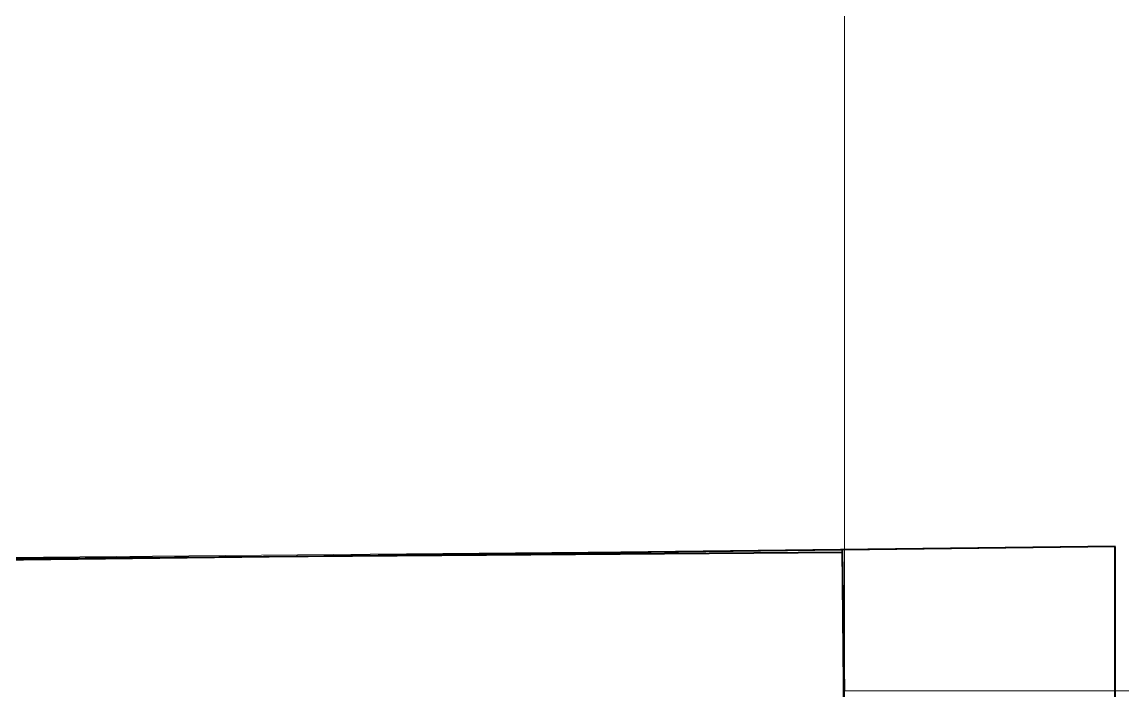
# Model space of a CAD drawing. Header units: millimetres. Extents: x -159872 to 386485, y -250577 to 158966.
# Drawn here: x 158540 to 160377, y 18904 to 20020 of the extents above; entities that cross this region are included whole.
import ezdxf

# ---------------------------------------------------------------- set-up
doc = ezdxf.new("R2010")
doc.units = ezdxf.units.MM
for name, color, linetype, lineweight in [('LDS-construction-lines', 6, 'Continuous', 9), ('LDS-struct-extg-partitions', 107, 'Continuous', 35), ('LDS-struct-extg-walls', 1, 'Continuous', 40)]:
    doc.layers.add(name, color=color, linetype=linetype, lineweight=lineweight)

# ---------------------------------------------------------------- blocks, each defined once
blk = doc.blocks.new('Group-288')
at = {"layer": 'LDS-struct-extg-walls'}
for p, q in [((96604.7, 55573.7), (99235.9, 55593.1)), ((99690.4, 55602.4), (98590.8, 55589.2)), ((99238.7, 55246.1), (99235.8, 55597))]:
    blk.add_line(p, q, dxfattribs=at)

msp = doc.modelspace()

# ---------------------------------------------------------------- linework, layer by layer
at = {"layer": 'LDS-construction-lines'}
for p, q in [((159912.17046, 18788.57122), (159912.17046, 21165)), ((159912.17046, 18904.05329), (163190.05575, 18904.05329))]:
    msp.add_line(p, q, dxfattribs=at)
at = {"layer": 'LDS-struct-extg-partitions', "lineweight": 18, "flags": 128}
msp.add_lwpolyline([(144372.12606, 21744.91744), (145003.9554, 19002.57195), (159909.34426, 19139.45955), (160363.9554, 19144.91744), (160363.9554, 18054.91744), (161593.9554, 18054.91744), (161593.9554, 19144.91744), (161823.9554, 19144.91744), (161823.9554, 21744.91744), (144391.7938, 21748.54782)], close=True, dxfattribs=at)
at = {"layer": 'LDS-struct-extg-walls'}
for p, q in [((160363.9554, 19144.91744), (158264.35156, 19119.71038)), ((159912.17046, 18904.05329), (159909.34426, 19139.45955)), ((160363.9554, 18054.91744), (160363.9554, 19144.91744))]:
    msp.add_line(p, q, dxfattribs=at)

# ---------------------------------------------------------------- block references
at = {"layer": 'LDS-struct-extg-walls', "color": 7}
msp.add_blockref('Group-288', (60673.51323, -36457.51522), dxfattribs=at)

doc.saveas('drawing.dxf')
